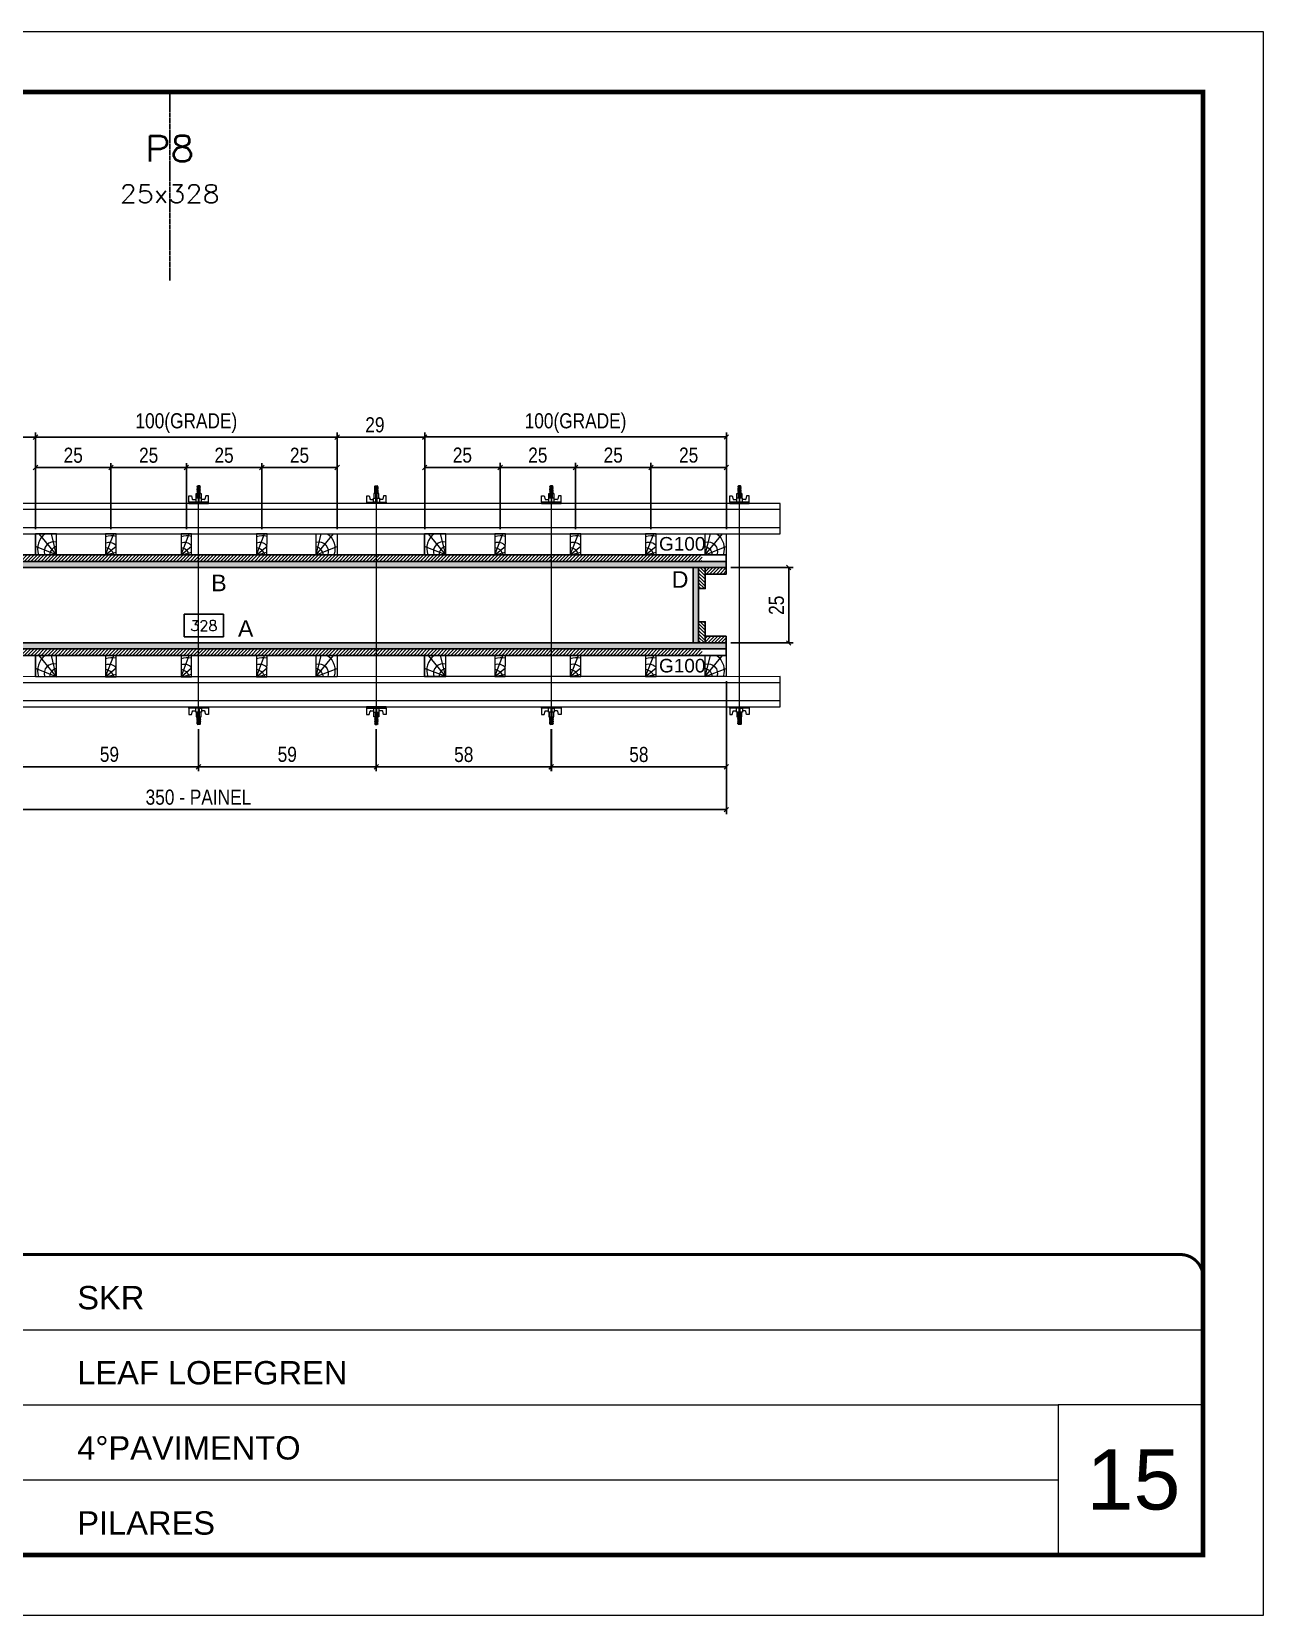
# Model space of a CAD drawing. Extents: x 14400 to 27878, y -21631 to 6985.
# Drawn here: x 18265 to 19082, y 2489 to 3539 of the extents above; entities that cross this region are included whole.
import ezdxf
from ezdxf.enums import TextEntityAlignment as Align

# ---------------------------------------------------------------- set-up
doc = ezdxf.new("R2010")
doc.units = 0
for name, pattern in [('CONTINUO', [0]), ('DASHED', [0.75, 0.5, -0.25]), ('HIDDEN', [0.375, 0.25, -0.125])]:
    doc.linetypes.add(name, pattern=pattern)
for name, color, linetype, lineweight in [('CARIMBO', 255, 'Continuous', 9), ('Folhas', 255, 'Continuous', 9), ('Hachura', 251, 'Continuous', 9), ('Madeira', 126, 'Continuous', 18), ('Perfil Metálico', 224, 'Continuous', 18), ('SARRAFO DE PRESSAO', 251, 'DASHED', 9), ('Texto Seção', 7, 'Continuous', 15)]:
    doc.layers.add(name, color=color, linetype=linetype, lineweight=lineweight)
for name, color, linetype in [('CHAPA', 1, 'Continuous'), ('COTA', 241, 'Continuous'), ('SARRAFO', 251, 'Continuous'), ('Texto de Titulo', 7, 'Continuous'), ('Texto Qtd Sarr', 242, 'Continuous'), ('TEXTO_GERAL', 7, 'Continuous')]:
    doc.layers.add(name, color=color, linetype=linetype)
doc.styles.add('ARIAL', font='arial.ttf')
doc.styles.add('COTA TECNICA 2X', font='techl___.ttf', dxfattribs={"height": 10})
doc.styles.add('ROMANS', font='romans.shx')
doc.styles.add('SANSSERIF', font='sas_____.pfb')
doc.dimstyles.new('SECAO PILAR', dxfattribs={"dimtxt": 10, "dimasz": 3, "dimexe": 3, "dimexo": 3, "dimgap": 3, "dimtad": 1, "dimdec": 1, "dimlfac": 0.5, "dimzin": 12, "dimdsep": 46, "dimtxsty": 'COTA TECNICA 2X', "dimblk1": 'OBLIQUE', "dimblk2": 'OBLIQUE', "dimsah": 1, "dimcen": 0.9, "dimclrd": 256, "dimclre": 256, "dimclrt": 256, "dimadec": 1, "dimazin": 3, "dimtfac": 1, "dimtdec": 1, "dimtmove": 0, "dimatfit": 3, "dimfxl": 1, "dimtolj": 1, "dimtzin": 12, "dimarcsym": 0})
doc.dimstyles.new('SECÇÃO 2', dxfattribs={"dimtxt": 7, "dimasz": 6, "dimexe": 0.18, "dimexo": 2, "dimgap": -4, "dimtad": 3, "dimdec": 1, "dimlfac": 0.5, "dimzin": 12, "dimdsep": 46, "dimtxsty": 'ROMANS', "dimblk": 'ARCHTICK', "dimcen": 0.09, "dimse1": 1, "dimse2": 1, "dimsd1": 1, "dimsd2": 1, "dimclrd": 180, "dimclre": 5, "dimclrt": 1, "dimadec": 0, "dimazin": 3, "dimtfac": 1, "dimtdec": 1, "dimtofl": 0, "dimtmove": 0, "dimatfit": 3, "dimldrblk": 'ARCHTICK', "dimfxl": 1, "dimtolj": 1, "dimtzin": 0, "dimarcsym": 0})

# ---------------------------------------------------------------- blocks, each defined once
blk = doc.blocks.new('9999999999')
at = {"color": 30, "linetype": 'CONTINUO'}
for p, q in [((98564.6, 34379.6), (99584, 34379.6)), ((98564.6, 34329.8), (99488, 34329.8)), ((99584, 34329.8), (99488, 34329.8)), ((99488, 34329.8), (99488, 34230.2)), ((98564.6, 34280), (99488, 34280))]:
    blk.add_line(p, q, dxfattribs=at)
at = {"color": 30, "linetype": 'CONTINUO', "const_width": 2}
blk.add_lwpolyline([(99584, 34230.2), (99584, 34414.4, 0.414214), (99569, 34429.4), (98229, 34429.4, 0.414214), (98214, 34414.4), (98214, 34245.2, 0.414214), (98229, 34230.2), (99584, 34230.2)], format="xyb", dxfattribs=at)
at = {"layer": 'Folhas'}
blk.add_lwpolyline([(98139, 34190.2), (99624, 34190.2), (99624, 35240.2), (98139, 35240.2)], close=True, dxfattribs=at)
at = {"layer": 'Folhas', "color": 30, "const_width": 3}
blk.add_lwpolyline([(98214, 34230.2), (99584, 34230.2), (99584, 35200.2), (98214, 35200.2)], close=True, dxfattribs=at)
at = {"color": 7, "linetype": 'Continuous', "ltscale": 5, "style": 'ARIAL'}
for s, height, p in [('SKR', 15.48, (98837.7, 34393.1)), ('LEAF LOEFGREN', 15.483, (98837.7, 34343.3)), ('4°PAVIMENTO', 15.483, (98837.7, 34293.5)), ('PILARES', 15.48, (98837.7, 34243.7))]:
    blk.add_text(s, height=height, dxfattribs=at).set_placement(p)
blk = doc.blocks.new('titulo1')
at = {"layer": 'Defpoints', "color": 252, "linetype": 'HIDDEN', "ltscale": 2}
blk.add_line((0, 0), (0, 125), dxfattribs=at)
at = {"layer": 'Defpoints', "style": 'ROMANS', "oblique": 15}
blk.add_attdef('FOLHA', text='', height=10, dxfattribs=at).set_placement((0, 15.6), align=Align.MIDDLE_CENTER)
at = {"layer": 'Texto Qtd Sarr', "color": 3, "style": 'ROMANS', "oblique": 15}
for tag, height, p in [('TITULO', 17, (0, 71.4)), ('SEÇÃO', 12, (0, 41.5))]:
    blk.add_attdef(tag, text='', height=height, dxfattribs=at).set_placement(p, align=Align.MIDDLE_CENTER)
blk = doc.blocks.new('*D4418')
at = {"layer": 'COTA', "color": 180, "lineweight": -2, "transparency": 16777216}
for p, q in [((18392.6, 3152.7), (18366.6, 3152.7)), ((18366.6, 3152.7), (18366.6, 3137.7)), ((18392.6, 3137.7), (18392.6, 3152.7)), ((18366.6, 3137.7), (18392.6, 3137.7))]:
    blk.add_line(p, q, dxfattribs=at)
at = {"layer": 'Defpoints', "color": 0, "transparency": 16777216}
for p in [(18048, 3133.7), (18704, 3133.7), (18704, 3133.7)]:
    blk.add_point(p, dxfattribs=at)
at = {"layer": 'COTA', "color": 1, "transparency": 16777216, "insert": (18379.6, 3145.2), "char_height": 7, "attachment_point": 5, "style": 'ROMANS'}
blk.add_mtext('\\A1;328', dxfattribs=at)
blk = doc.blocks.new('_ArchTick')
at = {"color": 0, "linetype": 'ByBlock', "const_width": 0.15}
blk.add_lwpolyline([(-0.5, -0.5), (0.5, 0.5)], dxfattribs=at)
blk = doc.blocks.new('_Oblique')
at = {"color": 0, "linetype": 'ByBlock', "lineweight": -2}
blk.add_line((-0.5, -0.5), (0.5, 0.5), dxfattribs=at)
blk = doc.blocks.new('*D4419')
at = {"layer": 'COTA', "lineweight": -2, "transparency": 16777216}
for p, q in [((18026, 3108.4), (18026, 3020.2)), ((18726, 3108.4), (18726, 3020.2)), ((18026, 3023.2), (18726, 3023.2))]:
    blk.add_line(p, q, dxfattribs=at)
at = {"layer": 'Defpoints', "color": 0, "transparency": 16777216}
for p in [(18026, 3111.4), (18726, 3111.4), (18726, 3023.2)]:
    blk.add_point(p, dxfattribs=at)
at = {"layer": 'COTA', "lineweight": -2, "transparency": 16777216, "xscale": 3, "yscale": 3, "zscale": 3, "rotation": 180}
blk.add_blockref('_Oblique', (18026, 3023.2), dxfattribs=at)
at = {"layer": 'COTA', "lineweight": -2, "transparency": 16777216, "xscale": 3, "yscale": 3, "zscale": 3}
blk.add_blockref('_Oblique', (18726, 3023.2), dxfattribs=at)
at = {"layer": 'COTA', "transparency": 16777216, "insert": (18376, 3031.4), "char_height": 10, "attachment_point": 5, "style": 'COTA TECNICA 2X'}
blk.add_mtext('\\A1;350 - PAINEL', dxfattribs=at)
blk = doc.blocks.new('*D4421')
at = {"layer": 'COTA', "lineweight": -2, "transparency": 16777216}
for p, q in [((18726, 3108.3), (18726, 3048.6)), ((18610, 3076.6), (18610, 3048.6)), ((18610, 3051.6), (18726, 3051.6))]:
    blk.add_line(p, q, dxfattribs=at)
at = {"layer": 'Defpoints', "color": 0, "transparency": 16777216}
for p in [(18726, 3111.3), (18610, 3079.6), (18726, 3051.6)]:
    blk.add_point(p, dxfattribs=at)
at = {"layer": 'COTA', "lineweight": -2, "transparency": 16777216, "xscale": 3, "yscale": 3, "zscale": 3, "rotation": 180}
blk.add_blockref('_Oblique', (18610, 3051.6), dxfattribs=at)
at = {"layer": 'COTA', "lineweight": -2, "transparency": 16777216, "xscale": 3, "yscale": 3, "zscale": 3}
blk.add_blockref('_Oblique', (18726, 3051.6), dxfattribs=at)
at = {"layer": 'COTA', "transparency": 16777216, "insert": (18668, 3059.7), "char_height": 10, "attachment_point": 5, "style": 'COTA TECNICA 2X'}
blk.add_mtext('\\A1;58', dxfattribs=at)
blk = doc.blocks.new('*D4422')
at = {"layer": 'COTA', "lineweight": -2, "transparency": 16777216}
for p, q in [((18729, 3183.7), (18770.3, 3183.7)), ((18767.3, 3133.7), (18767.3, 3183.7)), ((18729, 3133.7), (18770.3, 3133.7))]:
    blk.add_line(p, q, dxfattribs=at)
at = {"layer": 'Defpoints', "color": 0, "transparency": 16777216}
for p in [(18726, 3183.7), (18767.3, 3183.7), (18726, 3133.7)]:
    blk.add_point(p, dxfattribs=at)
at = {"layer": 'COTA', "lineweight": -2, "transparency": 16777216, "xscale": 3, "yscale": 3, "zscale": 3}
for p, rotation in [((18767.3, 3183.7), 90), ((18767.3, 3133.7), 270)]:
    blk.add_blockref('_Oblique', p, dxfattribs=dict(at, rotation=rotation))
at = {"layer": 'COTA', "transparency": 16777216, "insert": (18759.2, 3158.7), "char_height": 10, "attachment_point": 5, "rotation": 90, "style": 'COTA TECNICA 2X'}
blk.add_mtext('\\A1;25', dxfattribs=at)
blk = doc.blocks.new('PONTALETE')
at = {"layer": 'Madeira'}
for q in [(2.71, 7), (7, 5.76), (7, 1.74)]:
    blk.add_line((0, 0), q, dxfattribs=at)
blk.add_lwpolyline([(0, 0), (7, 0), (7, 7), (0, 7)], close=True, dxfattribs=at)
for centre, radius, start, end in [((2.04, 0.06), 6.23, 37.2818, 109.0913), ((1.09, 0.9), 3.19, 343.603, 109.9847), ((-0.21, -0.78), 3.09, 14.6322, 86.0383)]:
    blk.add_arc(centre, radius, start, end, dxfattribs=at)
blk = doc.blocks.new('MEIO PONTALETE')
at = {"layer": 'Madeira'}
for q in [(2.71, 7), (3.5, 2.88), (3.5, 0.87)]:
    blk.add_line((0, 0), q, dxfattribs=at)
blk.add_lwpolyline([(0, 0), (3.5, 0), (3.5, 7), (0, 7)], close=True, dxfattribs=at)
for centre, radius, start, end in [((2.04, 0.06), 6.23, 76.4499, 109.0913), ((1.09, 0.9), 3.19, 40.9063, 109.9847), ((-0.21, -0.78), 3.09, 14.6322, 86.0383)]:
    blk.add_arc(centre, radius, start, end, dxfattribs=at)
blk = doc.blocks.new('*D4429')
at = {"layer": 'COTA', "lineweight": -2, "transparency": 16777216}
for p, q in [((18226, 3209.1), (18226, 3273.2)), ((18226, 3270.2), (18268, 3270.2)), ((18268, 3209.1), (18268, 3273.2))]:
    blk.add_line(p, q, dxfattribs=at)
at = {"layer": 'Defpoints', "color": 0, "transparency": 16777216}
for p in [(18268, 3270.2), (18226, 3206.1), (18268, 3206.1)]:
    blk.add_point(p, dxfattribs=at)
at = {"layer": 'COTA', "lineweight": -2, "transparency": 16777216, "xscale": 3, "yscale": 3, "zscale": 3, "rotation": 180}
blk.add_blockref('_Oblique', (18226, 3270.2), dxfattribs=at)
at = {"layer": 'COTA', "lineweight": -2, "transparency": 16777216, "xscale": 3, "yscale": 3, "zscale": 3}
blk.add_blockref('_Oblique', (18268, 3270.2), dxfattribs=at)
at = {"layer": 'COTA', "transparency": 16777216, "insert": (18243, 3278.3), "char_height": 10, "attachment_point": 5, "style": 'COTA TECNICA 2X'}
blk.add_mtext('\\A1;21', dxfattribs=at)
blk = doc.blocks.new('*D4430')
at = {"layer": 'COTA', "lineweight": -2, "transparency": 16777216}
for p, q in [((18268, 3209.1), (18268, 3253)), ((18268, 3250), (18318, 3250)), ((18318, 3209.1), (18318, 3253))]:
    blk.add_line(p, q, dxfattribs=at)
at = {"layer": 'Defpoints', "color": 0, "transparency": 16777216}
for p in [(18318, 3250), (18268, 3206.1), (18318, 3206.1)]:
    blk.add_point(p, dxfattribs=at)
at = {"layer": 'COTA', "lineweight": -2, "transparency": 16777216, "xscale": 3, "yscale": 3, "zscale": 3, "rotation": 180}
blk.add_blockref('_Oblique', (18268, 3250), dxfattribs=at)
at = {"layer": 'COTA', "lineweight": -2, "transparency": 16777216, "xscale": 3, "yscale": 3, "zscale": 3}
blk.add_blockref('_Oblique', (18318, 3250), dxfattribs=at)
at = {"layer": 'COTA', "transparency": 16777216, "insert": (18293, 3258.1), "char_height": 10, "attachment_point": 5, "style": 'COTA TECNICA 2X'}
blk.add_mtext('\\A1;25', dxfattribs=at)
blk = doc.blocks.new('*D4431')
at = {"layer": 'COTA', "lineweight": -2, "transparency": 16777216}
for p, q in [((18268, 3209.1), (18268, 3273.2)), ((18468, 3270.2), (18268, 3270.2)), ((18468, 3209.1), (18468, 3273.2))]:
    blk.add_line(p, q, dxfattribs=at)
at = {"layer": 'Defpoints', "color": 0, "transparency": 16777216}
for p in [(18268, 3270.2), (18268, 3206.1), (18468, 3206.1)]:
    blk.add_point(p, dxfattribs=at)
at = {"layer": 'COTA', "lineweight": -2, "transparency": 16777216, "xscale": 3, "yscale": 3, "zscale": 3, "rotation": 180}
blk.add_blockref('_Oblique', (18268, 3270.2), dxfattribs=at)
at = {"layer": 'COTA', "lineweight": -2, "transparency": 16777216, "xscale": 3, "yscale": 3, "zscale": 3}
blk.add_blockref('_Oblique', (18468, 3270.2), dxfattribs=at)
at = {"layer": 'COTA', "transparency": 16777216, "insert": (18368, 3279.5), "char_height": 10, "attachment_point": 5, "style": 'COTA TECNICA 2X'}
blk.add_mtext('\\A1;100(GRADE)', dxfattribs=at)
blk = doc.blocks.new('*D4432')
at = {"layer": 'COTA', "lineweight": -2, "transparency": 16777216}
for p, q in [((18318, 3209.1), (18318, 3253)), ((18318, 3250), (18368, 3250)), ((18368, 3209.1), (18368, 3253))]:
    blk.add_line(p, q, dxfattribs=at)
at = {"layer": 'Defpoints', "color": 0, "transparency": 16777216}
for p in [(18368, 3250), (18318, 3206.1), (18368, 3206.1)]:
    blk.add_point(p, dxfattribs=at)
at = {"layer": 'COTA', "lineweight": -2, "transparency": 16777216, "xscale": 3, "yscale": 3, "zscale": 3, "rotation": 180}
blk.add_blockref('_Oblique', (18318, 3250), dxfattribs=at)
at = {"layer": 'COTA', "lineweight": -2, "transparency": 16777216, "xscale": 3, "yscale": 3, "zscale": 3}
blk.add_blockref('_Oblique', (18368, 3250), dxfattribs=at)
at = {"layer": 'COTA', "transparency": 16777216, "insert": (18343, 3258.1), "char_height": 10, "attachment_point": 5, "style": 'COTA TECNICA 2X'}
blk.add_mtext('\\A1;25', dxfattribs=at)
blk = doc.blocks.new('*D4433')
at = {"layer": 'COTA', "lineweight": -2, "transparency": 16777216}
for p, q in [((18368, 3209.1), (18368, 3253)), ((18368, 3250), (18418, 3250)), ((18418, 3209.1), (18418, 3253))]:
    blk.add_line(p, q, dxfattribs=at)
at = {"layer": 'Defpoints', "color": 0, "transparency": 16777216}
for p in [(18418, 3250), (18368, 3206.1), (18418, 3206.1)]:
    blk.add_point(p, dxfattribs=at)
at = {"layer": 'COTA', "lineweight": -2, "transparency": 16777216, "xscale": 3, "yscale": 3, "zscale": 3, "rotation": 180}
blk.add_blockref('_Oblique', (18368, 3250), dxfattribs=at)
at = {"layer": 'COTA', "lineweight": -2, "transparency": 16777216, "xscale": 3, "yscale": 3, "zscale": 3}
blk.add_blockref('_Oblique', (18418, 3250), dxfattribs=at)
at = {"layer": 'COTA', "transparency": 16777216, "insert": (18393, 3258.1), "char_height": 10, "attachment_point": 5, "style": 'COTA TECNICA 2X'}
blk.add_mtext('\\A1;25', dxfattribs=at)
blk = doc.blocks.new('*D4434')
at = {"layer": 'COTA', "lineweight": -2, "transparency": 16777216}
for p, q in [((18418, 3209.1), (18418, 3253)), ((18418, 3250), (18468, 3250)), ((18468, 3209.1), (18468, 3253))]:
    blk.add_line(p, q, dxfattribs=at)
at = {"layer": 'Defpoints', "color": 0, "transparency": 16777216}
for p in [(18468, 3250), (18418, 3206.1), (18468, 3206.1)]:
    blk.add_point(p, dxfattribs=at)
at = {"layer": 'COTA', "lineweight": -2, "transparency": 16777216, "xscale": 3, "yscale": 3, "zscale": 3, "rotation": 180}
blk.add_blockref('_Oblique', (18418, 3250), dxfattribs=at)
at = {"layer": 'COTA', "lineweight": -2, "transparency": 16777216, "xscale": 3, "yscale": 3, "zscale": 3}
blk.add_blockref('_Oblique', (18468, 3250), dxfattribs=at)
at = {"layer": 'COTA', "transparency": 16777216, "insert": (18443, 3258.1), "char_height": 10, "attachment_point": 5, "style": 'COTA TECNICA 2X'}
blk.add_mtext('\\A1;25', dxfattribs=at)
blk = doc.blocks.new('*D4435')
at = {"layer": 'COTA', "lineweight": -2, "transparency": 16777216}
for p, q in [((18468, 3209.1), (18468, 3273.2)), ((18468, 3270.2), (18526, 3270.2)), ((18526, 3209.1), (18526, 3273.2))]:
    blk.add_line(p, q, dxfattribs=at)
at = {"layer": 'Defpoints', "color": 0, "transparency": 16777216}
for p in [(18526, 3270.2), (18468, 3206.1), (18526, 3206.1)]:
    blk.add_point(p, dxfattribs=at)
at = {"layer": 'COTA', "lineweight": -2, "transparency": 16777216, "xscale": 3, "yscale": 3, "zscale": 3, "rotation": 180}
blk.add_blockref('_Oblique', (18468, 3270.2), dxfattribs=at)
at = {"layer": 'COTA', "lineweight": -2, "transparency": 16777216, "xscale": 3, "yscale": 3, "zscale": 3}
blk.add_blockref('_Oblique', (18526, 3270.2), dxfattribs=at)
at = {"layer": 'COTA', "transparency": 16777216, "insert": (18493, 3278.3), "char_height": 10, "attachment_point": 5, "style": 'COTA TECNICA 2X'}
blk.add_mtext('\\A1;29', dxfattribs=at)
blk = doc.blocks.new('*D4436')
at = {"layer": 'COTA', "lineweight": -2, "transparency": 16777216}
for p, q in [((18526, 3209.1), (18526, 3253.1)), ((18526, 3250.1), (18576, 3250.1)), ((18576, 3209.1), (18576, 3253.1))]:
    blk.add_line(p, q, dxfattribs=at)
at = {"layer": 'Defpoints', "color": 0, "transparency": 16777216}
for p in [(18576, 3250.1), (18526, 3206.1), (18576, 3206.1)]:
    blk.add_point(p, dxfattribs=at)
at = {"layer": 'COTA', "lineweight": -2, "transparency": 16777216, "xscale": 3, "yscale": 3, "zscale": 3, "rotation": 180}
blk.add_blockref('_Oblique', (18526, 3250.1), dxfattribs=at)
at = {"layer": 'COTA', "lineweight": -2, "transparency": 16777216, "xscale": 3, "yscale": 3, "zscale": 3}
blk.add_blockref('_Oblique', (18576, 3250.1), dxfattribs=at)
at = {"layer": 'COTA', "transparency": 16777216, "insert": (18551, 3258.2), "char_height": 10, "attachment_point": 5, "style": 'COTA TECNICA 2X'}
blk.add_mtext('\\A1;25', dxfattribs=at)
blk = doc.blocks.new('*D4437')
at = {"layer": 'COTA', "lineweight": -2, "transparency": 16777216}
for p, q in [((18526, 3209.1), (18526, 3273.3)), ((18726, 3270.3), (18526, 3270.3)), ((18726, 3209.1), (18726, 3273.3))]:
    blk.add_line(p, q, dxfattribs=at)
at = {"layer": 'Defpoints', "color": 0, "transparency": 16777216}
for p in [(18526, 3270.3), (18526, 3206.1), (18726, 3206.1)]:
    blk.add_point(p, dxfattribs=at)
at = {"layer": 'COTA', "lineweight": -2, "transparency": 16777216, "xscale": 3, "yscale": 3, "zscale": 3, "rotation": 180}
blk.add_blockref('_Oblique', (18526, 3270.3), dxfattribs=at)
at = {"layer": 'COTA', "lineweight": -2, "transparency": 16777216, "xscale": 3, "yscale": 3, "zscale": 3}
blk.add_blockref('_Oblique', (18726, 3270.3), dxfattribs=at)
at = {"layer": 'COTA', "transparency": 16777216, "insert": (18626, 3279.5), "char_height": 10, "attachment_point": 5, "style": 'COTA TECNICA 2X'}
blk.add_mtext('\\A1;100(GRADE)', dxfattribs=at)
blk = doc.blocks.new('*D4438')
at = {"layer": 'COTA', "lineweight": -2, "transparency": 16777216}
for p, q in [((18576, 3209.1), (18576, 3253.1)), ((18576, 3250.1), (18626, 3250.1)), ((18626, 3209.1), (18626, 3253.1))]:
    blk.add_line(p, q, dxfattribs=at)
at = {"layer": 'Defpoints', "color": 0, "transparency": 16777216}
for p in [(18626, 3250.1), (18576, 3206.1), (18626, 3206.1)]:
    blk.add_point(p, dxfattribs=at)
at = {"layer": 'COTA', "lineweight": -2, "transparency": 16777216, "xscale": 3, "yscale": 3, "zscale": 3, "rotation": 180}
blk.add_blockref('_Oblique', (18576, 3250.1), dxfattribs=at)
at = {"layer": 'COTA', "lineweight": -2, "transparency": 16777216, "xscale": 3, "yscale": 3, "zscale": 3}
blk.add_blockref('_Oblique', (18626, 3250.1), dxfattribs=at)
at = {"layer": 'COTA', "transparency": 16777216, "insert": (18601, 3258.2), "char_height": 10, "attachment_point": 5, "style": 'COTA TECNICA 2X'}
blk.add_mtext('\\A1;25', dxfattribs=at)
blk = doc.blocks.new('*D4439')
at = {"layer": 'COTA', "lineweight": -2, "transparency": 16777216}
for p, q in [((18626, 3209.1), (18626, 3253.1)), ((18626, 3250.1), (18676, 3250.1)), ((18676, 3209.1), (18676, 3253.1))]:
    blk.add_line(p, q, dxfattribs=at)
at = {"layer": 'Defpoints', "color": 0, "transparency": 16777216}
for p in [(18676, 3250.1), (18626, 3206.1), (18676, 3206.1)]:
    blk.add_point(p, dxfattribs=at)
at = {"layer": 'COTA', "lineweight": -2, "transparency": 16777216, "xscale": 3, "yscale": 3, "zscale": 3, "rotation": 180}
blk.add_blockref('_Oblique', (18626, 3250.1), dxfattribs=at)
at = {"layer": 'COTA', "lineweight": -2, "transparency": 16777216, "xscale": 3, "yscale": 3, "zscale": 3}
blk.add_blockref('_Oblique', (18676, 3250.1), dxfattribs=at)
at = {"layer": 'COTA', "transparency": 16777216, "insert": (18651, 3258.2), "char_height": 10, "attachment_point": 5, "style": 'COTA TECNICA 2X'}
blk.add_mtext('\\A1;25', dxfattribs=at)
blk = doc.blocks.new('*D4440')
at = {"layer": 'COTA', "lineweight": -2, "transparency": 16777216}
for p, q in [((18676, 3209.1), (18676, 3253.1)), ((18676, 3250.1), (18726, 3250.1)), ((18726, 3209.1), (18726, 3253.1))]:
    blk.add_line(p, q, dxfattribs=at)
at = {"layer": 'Defpoints', "color": 0, "transparency": 16777216}
for p in [(18726, 3250.1), (18676, 3206.1), (18726, 3206.1)]:
    blk.add_point(p, dxfattribs=at)
at = {"layer": 'COTA', "lineweight": -2, "transparency": 16777216, "xscale": 3, "yscale": 3, "zscale": 3, "rotation": 180}
blk.add_blockref('_Oblique', (18676, 3250.1), dxfattribs=at)
at = {"layer": 'COTA', "lineweight": -2, "transparency": 16777216, "xscale": 3, "yscale": 3, "zscale": 3}
blk.add_blockref('_Oblique', (18726, 3250.1), dxfattribs=at)
at = {"layer": 'COTA', "transparency": 16777216, "insert": (18701, 3258.2), "char_height": 10, "attachment_point": 5, "style": 'COTA TECNICA 2X'}
blk.add_mtext('\\A1;25', dxfattribs=at)
blk = doc.blocks.new('C')
at = {"layer": 'Hachura', "color": 0}
for p, q in [((0, 3.22), (0, -3.22)), ((0.45, 3.22), (0, 3.22)), ((0.46, 3.16), (0, 3.16)), ((0.46, 3.05), (0, 3.05)), ((0.46, 2.88), (0, 2.88)), ((0, 2.75), (0, -1.16)), ((0.46, 2.65), (0, 2.65)), ((0.46, 2.23), (0, 2.23)), ((0.46, 1.51), (0, 1.51)), ((0.39, 0.49), (0.17, 0.49)), ((0.45, -3.23), (0.45, 3.22)), ((0.45, 3.22), (2.58, 3.22)), ((1.74, 0.97), (0.45, 0.97)), ((1.45, 0.1), (0.45, 0.1)), ((1.35, 1.94), (1.35, 0.96)), ((2.58, 2.39), (1.47, 2.09)), ((1.74, -0.97), (1.74, 0.97)), ((1.74, 0.97), (1.74, 0.84)), ((1.74, 0.97), (1.74, 0.84)), ((1.74, 0.84), (3.35, 0.84)), ((3.35, 0.45), (1.74, 0.45)), ((2.58, 3.22), (2.58, 2.39)), ((3.32, 0.84), (3.32, -0.84)), ((3.35, 0.84), (3.35, -0.84)), ((3.68, 0.45), (3.35, 0.45)), ((3.84, -0.52), (3.35, 0.45)), ((3.35, 0.06), (3.67, -0.57)), ((3.68, 0.45), (4.16, -0.52)), ((3.72, 0.5), (4.25, -0.57)), ((4.37, -0.55), (3.83, 0.53)), ((4.15, 0.45), (3.93, 0.45)), ((4.42, -0.52), (3.93, 0.45)), ((4.15, 0.45), (4.26, 0.45)), ((4.26, 0.45), (4.74, -0.52)), ((4.3, 0.5), (4.83, -0.57)), ((4.95, -0.55), (4.41, 0.53)), ((4.51, 0.45), (4.84, 0.45)), ((5, -0.52), (4.51, 0.45)), ((4.84, 0.45), (5.32, -0.52)), ((4.88, 0.5), (5.41, -0.57)), ((5.53, -0.55), (4.99, 0.53)), ((5.58, -0.52), (5.09, 0.45)), ((5.42, 0.45), (5.09, 0.45)), ((5.58, -0.52), (5.09, 0.45)), ((5.42, 0.45), (5.74, -0.19)), ((5.46, 0.5), (5.74, -0.07)), ((5.74, 0.19), (5.57, 0.53)), ((5.74, 0.32), (5.68, 0.45)), ((5.68, 0.45), (5.74, 0.45)), ((5.74, 0.45), (5.9, 0.29)), ((5.74, 0.45), (5.74, -0.52)), ((5.9, -0.36), (5.9, 0.29)), ((0.45, 0), (0, 0)), ((0.46, -1.52), (0, -1.52)), ((0.46, -2.23), (0, -2.23)), ((0.46, -2.65), (0, -2.65)), ((0.46, -2.88), (0, -2.88)), ((0.46, -3.05), (0, -3.05)), ((0.46, -3.16), (0, -3.16)), ((0, -3.22), (2.57, -3.22)), ((0.08, -0.48), (0.29, -0.48)), ((0.29, -0.48), (0.4, -0.48)), ((0.45, 0), (0.45, -0.97)), ((0.45, -0.16), (1.45, -0.16)), ((0.45, -0.65), (0.45, -0.32)), ((0.45, -3.23), (0.45, -0.65)), ((0.45, -0.97), (1.74, -0.97)), ((1.35, -1.94), (1.35, -0.97)), ((2.58, -2.39), (1.47, -2.1)), ((3.35, -0.32), (1.74, -0.32)), ((3.35, -0.84), (1.74, -0.84)), ((2.58, -3.23), (2.58, -2.39)), ((3.35, -0.07), (3.58, -0.52)), ((3.35, -0.52), (3.58, -0.52)), ((3.84, -0.52), (4.16, -0.52)), ((4.42, -0.52), (4.74, -0.52)), ((4.63, -0.52), (4.74, -0.52)), ((5, -0.52), (5.32, -0.52)), ((5.58, -0.52), (5.74, -0.52)), ((5.74, -0.52), (5.9, -0.36)), ((5.74, -0.52), (5.74, -0.52))]:
    blk.add_line(p, q, dxfattribs=at)
for centre, radius, start, end in [((1.52, 1.94), 0.161, 104.7436, 180), ((1.44, -0.03), 0.129, 272.695, 87.305), ((3.81, 0.39), 0.143, 25.5688, 154.4312), ((4.39, 0.39), 0.143, 25.5688, 154.4312), ((4.97, 0.39), 0.143, 25.5688, 154.4312), ((5.55, 0.39), 0.143, 25.5688, 154.4312), ((0.17, -0.37), 0.174, 221.744, 317.8592), ((1.52, -1.94), 0.161, 180, 255.2564), ((3.71, -0.4), 0.174, 222.1408, 318.256), ((4.29, -0.4), 0.174, 222.1408, 318.256), ((4.87, -0.4), 0.174, 222.1408, 318.256), ((5.45, -0.4), 0.174, 222.1408, 318.256), ((5.61, -0.4), 0.174, 317.8592, 318.256)]:
    blk.add_arc(centre, radius, start, end, dxfattribs=at)
blk = doc.blocks.new('*D4441')
at = {"layer": 'COTA', "lineweight": -2, "transparency": 16777216}
for p, q in [((18258, 3076.6), (18258, 3048.6)), ((18376, 3076.6), (18376, 3048.6)), ((18258, 3051.6), (18376, 3051.6))]:
    blk.add_line(p, q, dxfattribs=at)
at = {"layer": 'Defpoints', "color": 0, "transparency": 16777216}
for p in [(18258, 3079.6), (18376, 3079.6), (18376, 3051.6)]:
    blk.add_point(p, dxfattribs=at)
at = {"layer": 'COTA', "lineweight": -2, "transparency": 16777216, "xscale": 3, "yscale": 3, "zscale": 3, "rotation": 180}
blk.add_blockref('_Oblique', (18258, 3051.6), dxfattribs=at)
at = {"layer": 'COTA', "lineweight": -2, "transparency": 16777216, "xscale": 3, "yscale": 3, "zscale": 3}
blk.add_blockref('_Oblique', (18376, 3051.6), dxfattribs=at)
at = {"layer": 'COTA', "transparency": 16777216, "insert": (18317, 3059.8), "char_height": 10, "attachment_point": 5, "style": 'COTA TECNICA 2X'}
blk.add_mtext('\\A1;59', dxfattribs=at)
blk = doc.blocks.new('*D4442')
at = {"layer": 'COTA', "lineweight": -2, "transparency": 16777216}
for p, q in [((18493.9, 3076.6), (18493.9, 3048.6)), ((18609.9, 3076.6), (18609.9, 3048.6)), ((18493.9, 3051.6), (18609.9, 3051.6))]:
    blk.add_line(p, q, dxfattribs=at)
at = {"layer": 'Defpoints', "color": 0, "transparency": 16777216}
for p in [(18493.9, 3079.6), (18609.9, 3079.6), (18609.9, 3051.6)]:
    blk.add_point(p, dxfattribs=at)
at = {"layer": 'COTA', "lineweight": -2, "transparency": 16777216, "xscale": 3, "yscale": 3, "zscale": 3, "rotation": 180}
blk.add_blockref('_Oblique', (18493.9, 3051.6), dxfattribs=at)
at = {"layer": 'COTA', "lineweight": -2, "transparency": 16777216, "xscale": 3, "yscale": 3, "zscale": 3}
blk.add_blockref('_Oblique', (18609.9, 3051.6), dxfattribs=at)
at = {"layer": 'COTA', "transparency": 16777216, "insert": (18551.9, 3059.7), "char_height": 10, "attachment_point": 5, "style": 'COTA TECNICA 2X'}
blk.add_mtext('\\A1;58', dxfattribs=at)
blk = doc.blocks.new('*D4443')
at = {"layer": 'COTA', "lineweight": -2, "transparency": 16777216}
for p, q in [((18376, 3076.6), (18376, 3048.6)), ((18493.9, 3076.6), (18493.9, 3048.6)), ((18376, 3051.6), (18493.9, 3051.6))]:
    blk.add_line(p, q, dxfattribs=at)
at = {"layer": 'Defpoints', "color": 0, "transparency": 16777216}
for p in [(18376, 3079.6), (18493.9, 3079.6), (18493.9, 3051.6)]:
    blk.add_point(p, dxfattribs=at)
at = {"layer": 'COTA', "lineweight": -2, "transparency": 16777216, "xscale": 3, "yscale": 3, "zscale": 3, "rotation": 180}
blk.add_blockref('_Oblique', (18376, 3051.6), dxfattribs=at)
at = {"layer": 'COTA', "lineweight": -2, "transparency": 16777216, "xscale": 3, "yscale": 3, "zscale": 3}
blk.add_blockref('_Oblique', (18493.9, 3051.6), dxfattribs=at)
at = {"layer": 'COTA', "transparency": 16777216, "insert": (18434.9, 3059.8), "char_height": 10, "attachment_point": 5, "style": 'COTA TECNICA 2X'}
blk.add_mtext('\\A1;59', dxfattribs=at)

msp = doc.modelspace()

# ---------------------------------------------------------------- hatches: boundary and pattern name
at = {"layer": 'Hachura'}
h = msp.add_hatch(dxfattribs=at)
h.set_pattern_fill('ANSI31', color=256, scale=0.5, angle=180, style=0)
h.set_pattern_definition([(225, (8936.0154, -19737.2582), (1.12253202, -1.12253202), [])])
h.paths.add_polyline_path([(18709.95, 3192.15), (18709.97, 3187.75), (18047.97, 3187.74), (18047.97, 3192.14)])
h = msp.add_hatch(color=256, dxfattribs=at)
h.dxf.hatch_style = 1
h.paths.add_polyline_path([(18725.97, 3183.75), (18725.97, 3187.75), (18025.97, 3187.75), (18025.97, 3183.75)])
h = msp.add_hatch(color=256, dxfattribs=at)
h.dxf.hatch_style = 1
h.paths.add_polyline_path([(18703.97, 3133.75), (18707.57, 3133.75), (18707.57, 3183.75), (18703.97, 3183.75)])
h = msp.add_hatch(dxfattribs=at)
h.set_pattern_fill('ANSI31', color=256, scale=0.5, angle=270, style=0)
h.set_pattern_definition([(315, (41603.3754, -6319.2019), (1.12253202, 1.12253202), [])])
h.paths.add_polyline_path([(18711.97, 3169.75), (18707.57, 3169.75), (18707.57, 3183.75), (18711.97, 3183.75)])
h = msp.add_hatch(dxfattribs=at)
h.set_pattern_fill('ANSI31', color=256, scale=0.5, angle=180, style=0)
h.set_pattern_definition([(225, (9588.0154, -19745.6582), (1.12253202, -1.12253202), [])])
h.paths.add_polyline_path([(18725.97, 3183.75), (18725.97, 3179.35), (18711.97, 3179.35), (18711.97, 3183.75)])
h = msp.add_hatch(dxfattribs=at)
h.set_pattern_fill('ANSI31', color=256, scale=0.5, angle=270, style=0)
h.set_pattern_definition([(315, (41603.3754, -6355.2019), (1.12253202, 1.12253202), [])])
h.paths.add_polyline_path([(18711.97, 3133.75), (18707.57, 3133.75), (18707.57, 3147.75), (18711.97, 3147.75)])
h = msp.add_hatch(color=256, dxfattribs=at)
h.dxf.hatch_style = 1
h.paths.add_polyline_path([(18725.97, 3133.75), (18725.97, 3129.75), (18025.97, 3129.75), (18025.97, 3133.75)])
h = msp.add_hatch(dxfattribs=at)
h.set_pattern_fill('ANSI31', color=256, scale=0.5, angle=180, style=0)
h.set_pattern_definition([(225, (8936.0154, -19799.6582), (1.12253202, -1.12253202), [])])
h.paths.add_polyline_path([(18709.97, 3125.48), (18709.95, 3129.75), (18047.97, 3129.75), (18047.97, 3129.75), (18047.97, 3129.75), (18047.97, 3125.35)])
h = msp.add_hatch(dxfattribs=at)
h.set_pattern_fill('ANSI31', color=256, scale=0.5, angle=180, style=0)
h.set_pattern_definition([(225, (9223.0154, -19757.6582), (1.12253202, -1.12253202), [])])
h.paths.add_polyline_path([(18711.97, 3133.75), (18711.97, 3138.15), (18725.97, 3138.15), (18725.97, 3133.75)])

# ---------------------------------------------------------------- linework, layer by layer
at = {"layer": 'CHAPA'}
for points in [[(18725.97, 3183.75), (18725.97, 3187.75), (18025.97, 3187.75), (18025.97, 3183.75)], [(18703.97, 3133.75), (18707.57, 3133.75), (18707.57, 3183.75), (18703.97, 3183.75)], [(18725.97, 3133.75), (18725.97, 3129.75), (18025.97, 3129.75), (18025.97, 3133.75)]]:
    msp.add_lwpolyline(points, close=True, dxfattribs=at)
at = {"layer": 'Hachura'}
for p, q in [((18376.15, 3080.58), (18376.15, 3233.12)), ((18493.97, 3080.58), (18493.97, 3233.12)), ((18609.97, 3080.58), (18609.97, 3233.12)), ((18734.66, 3080.58), (18734.66, 3233.12))]:
    msp.add_line(p, q, dxfattribs=at)
at = {"layer": 'Madeira'}
for points in [[(18267.96, 3192.14), (18267.97, 3206.14), (18467.96, 3206.14), (18467.95, 3192.14)], [(18525.96, 3192.15), (18525.97, 3206.15), (18725.97, 3206.15), (18725.95, 3192.15)], [(18267.96, 3111.35), (18267.97, 3125.35), (18467.96, 3125.35), (18467.95, 3111.35)], [(18525.96, 3111.37), (18525.97, 3125.37), (18725.97, 3125.36), (18725.95, 3111.36)]]:
    msp.add_lwpolyline(points, close=True, dxfattribs=at)
at = {"layer": 'Perfil Metálico'}
for p, q in [((18761.69, 3222.09), (17990.25, 3222.09)), ((18761.69, 3210.09), (17990.25, 3210.09)), ((18761.69, 3107.35), (17990.25, 3107.35)), ((18761.69, 3095.35), (17990.25, 3095.35))]:
    msp.add_line(p, q, dxfattribs=at)
for points in [[(18761.69, 3206.15), (18761.69, 3226.15), (17990.25, 3226.09), (17990.25, 3206.09)], [(17990.25, 3111.35), (17990.25, 3091.35), (18761.69, 3091.41), (18761.69, 3111.41)]]:
    msp.add_lwpolyline(points, close=True, dxfattribs=at)
at = {"layer": 'SARRAFO'}
for points in [[(18025.97, 3187.75), (18725.97, 3187.75), (18725.95, 3192.15), (18025.97, 3192.15)], [(18025.97, 3187.75), (18725.97, 3187.75), (18725.95, 3192.15), (18025.97, 3192.15)], [(18707.57, 3183.75), (18707.57, 3169.75), (18711.97, 3169.75), (18711.97, 3183.75)], [(18707.57, 3183.75), (18707.57, 3169.75), (18711.97, 3169.75), (18711.97, 3183.75)], [(18711.97, 3179.35), (18725.97, 3179.35), (18725.97, 3183.75), (18711.97, 3183.75)], [(18711.97, 3179.35), (18725.97, 3179.35), (18725.97, 3183.75), (18711.97, 3183.75)], [(18707.57, 3147.75), (18707.57, 3133.75), (18711.97, 3133.75), (18711.97, 3147.75)], [(18707.57, 3147.75), (18707.57, 3133.75), (18711.97, 3133.75), (18711.97, 3147.75)], [(18025.97, 3125.35), (18725.97, 3125.35), (18725.95, 3129.75), (18025.97, 3129.75)], [(18025.97, 3125.35), (18725.97, 3125.35), (18725.95, 3129.75), (18025.97, 3129.75)], [(18725.97, 3138.15), (18711.97, 3138.15), (18711.97, 3133.75), (18725.97, 3133.75)], [(18725.97, 3138.15), (18711.97, 3138.15), (18711.97, 3133.75), (18725.97, 3133.75)]]:
    msp.add_lwpolyline(points, close=True, dxfattribs=at)

# ---------------------------------------------------------------- block references
at = {"layer": 'Hachura', "linetype": 'Continuous', "yscale": 2, "zscale": 2}
for p, xscale, rotation in [((18376.14, 3226.12), 2, 90.00000000000001), ((18494.01, 3226.12), -2, 270), ((18609.96, 3226.12), 2, 90.00000000000001), ((18734.65, 3226.12), 2, 90.00000000000001), ((18376.15, 3091.38), -2, 90), ((18493.97, 3091.38), 2, 270), ((18609.97, 3091.38), -2, 90), ((18734.66, 3091.38), -2, 90)]:
    msp.add_blockref('C', p, dxfattribs=dict(at, xscale=xscale, rotation=rotation))
at = {"layer": 'Madeira'}
for name, p, xscale, yscale, zscale, rotation in [('PONTALETE', (18281.96, 3192.13), 2, 2, 2, 89.93708930310329), ('MEIO PONTALETE', (18314.46, 3192.14), 1.999999997962732, 1.999999997962732, 1.999999997962732, 359.9370893031033), ('MEIO PONTALETE', (18364.46, 3192.14), 1.999999997962732, 1.999999997962732, 1.999999997962732, 359.9370893031033), ('MEIO PONTALETE', (18414.46, 3192.14), 1.999999997962732, 1.999999997962732, 1.999999997962732, 359.9370893031033), ('PONTALETE', (18453.95, 3192.15), -2, 2, 2, 269.9370893031033), ('PONTALETE', (18539.96, 3192.15), 2, 2, 2, 89.93708930310329), ('MEIO PONTALETE', (18572.46, 3192.15), 1.999999997962732, 1.999999997962732, 1.999999997962732, 359.9370893031033), ('MEIO PONTALETE', (18622.46, 3192.15), 1.999999997962732, 1.999999997962732, 1.999999997962732, 359.9370893031033), ('MEIO PONTALETE', (18672.46, 3192.15), 1.999999997962732, 1.999999997962732, 1.999999997962732, 359.9370893031033), ('PONTALETE', (18711.95, 3192.17), -2, 2, 2, 269.9370893031033), ('PONTALETE', (18281.96, 3111.35), 2, 2, 2, 89.93708930310329), ('MEIO PONTALETE', (18314.46, 3111.35), 1.999999997962732, 1.999999997962732, 1.999999997962732, 359.9370893031033), ('MEIO PONTALETE', (18364.46, 3111.35), 1.999999997962732, 1.999999997962732, 1.999999997962732, 359.9370893031033), ('MEIO PONTALETE', (18414.46, 3111.35), 1.999999997962732, 1.999999997962732, 1.999999997962732, 359.9370893031033), ('PONTALETE', (18453.95, 3111.36), -2, 2, 2, 269.9370893031033), ('PONTALETE', (18539.96, 3111.36), 2, 2, 2, 89.93708930310329), ('MEIO PONTALETE', (18572.46, 3111.37), 1.999999997962732, 1.999999997962732, 1.999999997962732, 359.9370893031033), ('MEIO PONTALETE', (18622.46, 3111.37), 1.999999997962732, 1.999999997962732, 1.999999997962732, 359.9370893031033), ('MEIO PONTALETE', (18672.46, 3111.37), 1.999999997962732, 1.999999997962732, 1.999999997962732, 359.9370893031033), ('PONTALETE', (18711.95, 3111.38), -2, 2, 2, 269.9370893031033)]:
    msp.add_blockref(name, p, dxfattribs=dict(at, xscale=xscale, yscale=yscale, zscale=zscale, rotation=rotation))
at = {"layer": 'SARRAFO DE PRESSAO', "color": 6, "linetype": 'ByBlock'}
msp.add_blockref('9999999999', (-80542.01, -31701.2), dxfattribs=at)
at = {"layer": 'Texto Seção'}
ref = msp.add_blockref('titulo1', (18356.97, 3374), dxfattribs=at)
ref.add_attrib('TITULO', 'P8', dxfattribs={"layer": 'Texto de Titulo', "color": 7, "height": 17, "style": 'ROMANS', "width": 1.1}).set_placement((18356.97, 3461.5), align=Align.MIDDLE_CENTER)
ref.add_attrib('SEÇÃO', '25x328', dxfattribs={"layer": 'Texto de Titulo', "color": 7, "height": 12, "style": 'ROMANS', "width": 1.1}).set_placement((18356.97, 3431.5), align=Align.MIDDLE_CENTER)

# ---------------------------------------------------------------- texts
at = {"layer": 'CARIMBO', "style": 'ARIAL'}
msp.add_text('15', height=40, dxfattribs=at).set_placement((18964.83, 2559.15))
at = {"layer": 'TEXTO_GERAL', "color": 0, "linetype": 'Continuous', "style": 'SANSSERIF'}
for p in [(18681.35, 3199.45), (18681.35, 3118.66)]:
    msp.add_text('G100', height=9, dxfattribs=at).set_placement(p, align=Align.MIDDLE_LEFT)
at = {"layer": 'TEXTO_GERAL', "style": 'ARIAL'}
for s, p in [('B', (18389.62, 3173.5)), ('D', (18695.33, 3175.79)), ('A', (18407.31, 3143.27))]:
    msp.add_text(s, height=11, dxfattribs=at).set_placement(p, align=Align.MIDDLE_CENTER)

# ---------------------------------------------------------------- dimensions: what is measured, and where the dimension line sits
at = {"layer": 'COTA'}
for base, p1, p2, text, picture, middle in [((18525.97, 3270.25), (18725.97, 3206.1), (18525.97, 3206.13), '<>(GRADE)', '*D4437', (18625.97, 3279.47)), ((18268, 3270.23), (18467.99, 3206.09), (18268, 3206.11), '<>(GRADE)', '*D4431', (18367.99, 3279.45)), ((18725.97, 3023.19), (18025.97, 3111.36), (18725.97, 3111.4), '<> - PAINEL', '*D4419', (18375.97, 3031.41))]:
    dim = msp.add_linear_dim(base=base, p1=p1, p2=p2, text=text, dimstyle='SECAO PILAR', dxfattribs=at)
    dim.commit()
    dim.dimension.update_dxf_attribs({"geometry": picture, "text_midpoint": middle})
for base, p1, p2, dimstyle, picture, middle in [((18268, 3270.22), (18225.96, 3206.12), (18268, 3206.11), 'SECAO PILAR', '*D4429', (18242.98, 3270.22)), ((18525.97, 3270.23), (18467.99, 3206.14), (18525.97, 3206.1), 'SECAO PILAR', '*D4435', (18493, 3270.23)), ((18703.97, 3133.75), (18047.97, 3133.75), (18703.97, 3133.75), 'SECÇÃO 2', '*D4418', (18379.58, 3133.75))]:
    dim = msp.add_linear_dim(base=base, p1=p1, p2=p2, dimstyle=dimstyle, dxfattribs=at)
    dim.commit()
    dim.dimension.update_dxf_attribs({"geometry": picture, "text_midpoint": middle, "dimtype": 160})
for base, p1, p2, picture, middle in [((18318, 3250.04), (18268, 3206.11), (18318, 3206.1), '*D4430', (18293, 3258.15)), ((18367.97, 3250.04), (18318, 3206.1), (18367.97, 3206.14), '*D4432', (18342.98, 3258.15)), ((18418, 3250.04), (18367.97, 3206.14), (18418, 3206.1), '*D4433', (18392.98, 3258.15)), ((18467.99, 3250.04), (18418, 3206.1), (18467.99, 3206.1), '*D4434', (18442.99, 3258.15)), ((18575.97, 3250.06), (18525.97, 3206.13), (18575.97, 3206.12), '*D4436', (18550.97, 3258.17)), ((18625.97, 3250.06), (18575.97, 3206.12), (18625.97, 3206.12), '*D4438', (18600.97, 3258.17)), ((18675.97, 3250.06), (18625.97, 3206.12), (18675.97, 3206.12), '*D4439', (18650.97, 3258.17)), ((18725.97, 3250.06), (18675.97, 3206.12), (18725.97, 3206.12), '*D4440', (18700.97, 3258.17)), ((18725.97, 3051.61), (18610.04, 3079.58), (18725.97, 3111.35), '*D4421', (18668, 3059.74)), ((18376.03, 3051.61), (18258.04, 3079.58), (18376.03, 3079.58), '*D4441', (18317.04, 3059.75)), ((18493.9, 3051.61), (18375.97, 3079.58), (18493.9, 3079.58), '*D4443', (18434.93, 3059.75)), ((18609.94, 3051.61), (18493.9, 3079.58), (18609.94, 3079.58), '*D4442', (18551.92, 3059.74))]:
    dim = msp.add_linear_dim(base=base, p1=p1, p2=p2, dimstyle='SECAO PILAR', dxfattribs=at)
    dim.commit()
    dim.dimension.update_dxf_attribs({"geometry": picture, "text_midpoint": middle})
dim = msp.add_linear_dim(base=(18767.27, 3183.75), p1=(18725.97, 3133.75), p2=(18725.97, 3183.75), angle=90, dimstyle='SECAO PILAR', dxfattribs=at)
dim.commit()
dim.dimension.update_dxf_attribs({"geometry": '*D4422', "text_midpoint": (18759.16, 3158.75)})

doc.saveas('drawing.dxf')
